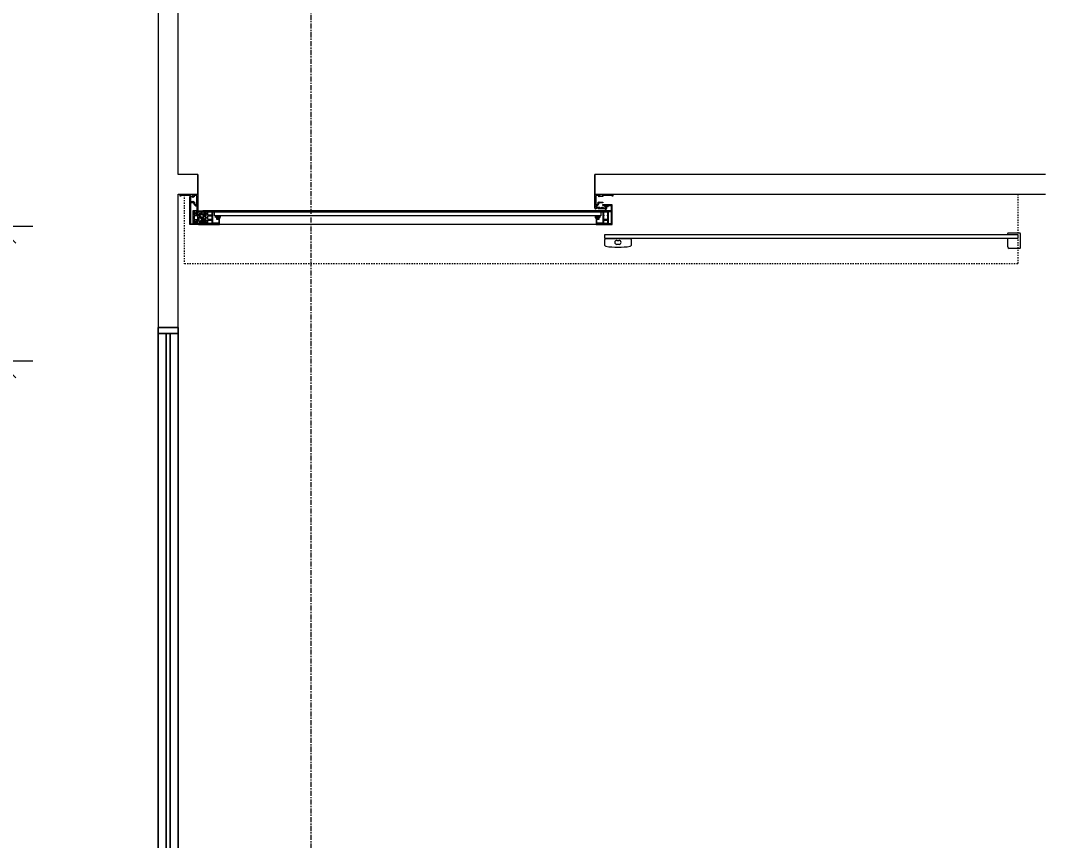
# Model space of a CAD drawing. Header units: millimetres. Extents: x -22227 to 20275, y 15053 to 61060.
# Drawn here: x -5231 to -2649, y 51538 to 53605 of the extents above; entities that cross this region are included whole.
import ezdxf

# ---------------------------------------------------------------- set-up
doc = ezdxf.new("R2010")
doc.units = ezdxf.units.MM
doc.linetypes.add('Dash', pattern=[6.35, 3.175, -3.175])
doc.linetypes.add('Grid Line', pattern=[22.225, 12.7, -3.175, 3.175, -3.175])
for name, color, linetype, lineweight in [('A-ANNO-DIMS', 7, 'Continuous', 9), ('A-ANNO-DIMS-170', 7, 'Continuous', 9), ('A-DETL-GENF', 7, 'Continuous', 5), ('A-GENM', 7, 'Continuous', 5), ('A-WALL', 7, 'Continuous', 9), ('S-GRID', 7, 'Continuous', 9)]:
    doc.layers.add(name, color=color, linetype=linetype, lineweight=lineweight)
for name, color, linetype, lineweight, true_color in [('A-DOOR', 5, 'Continuous', 9, 0x0000ff), ('A-DOOR-HDLN', 5, 'Dash', 9, 0x0000ff), ('A-GLAZ', 7, 'Continuous', 9, 0x00007f)]:
    doc.layers.add(name, color=color, linetype=linetype, lineweight=lineweight, true_color=true_color)
doc.styles.add('Arial_3', font='arial.ttf', dxfattribs={"width": 0.8, "height": 255})
doc.dimstyles.new('AK_DIM_2_0_Arial_đỏ', dxfattribs={"dimscale": 304.8, "dimtxt": 260.166147, "dimasz": 0.278871, "dimexe": 0.278871, "dimexo": 0.278871, "dimgap": 0.055774, "dimtad": 1, "dimdec": 0, "dimzin": 0, "dimdsep": 46, "dimtxsty": 'Arial_3', "dimblk1": 'OBLIQUE', "dimblk2": 'OBLIQUE', "dimsah": 1, "dimcen": 0.09, "dimadec": 0, "dimazin": 0, "dimtfac": 1, "dimtdec": 4, "dimtix": 1, "dimtmove": 0, "dimatfit": 3, "dimfxl": 1, "dimtvp": 1, "dimtolj": 1, "dimtzin": 0, "dimarcsym": 2})

# ---------------------------------------------------------------- blocks, each defined once
blk = doc.blocks.new('Automatic-Door_Single_Gilgen_SL-PSXP_Without-Side-Panel_On-Wall - Automatic-Door_Single_Gilgen_SL-PSXP_Without-Side-Panel_On-Wall-V1-MẶT BẰNG HỆ THỐNG GIÓ TƯƠI')
at = {"layer": 'A-DETL-GENF', "lineweight": 9, "true_color": 0xe2e2e2, "transparency": 33554534}
h = blk.add_hatch(color=254, dxfattribs=at)
h.paths.add_polyline_path([(-540.5, 66.5), (-530.1, 66.5), (-534.5, 68.5)])
h.paths.add_polyline_path([(-543, 51.5), (-540.5, 53.5), (-540.5, 66.5)])
h.paths.add_polyline_path([(-543, 101.5), (-543, 51.5), (-540.5, 68.5), (-540.5, 99.5)])
h.paths.add_polyline_path([(-543, 101.5), (-534.5, 99.5), (-503, 99.5), (-503, 101.5)])
h.paths.add_polyline_path([(-534.5, 68.5), (-532, 69), (-532, 77.8)])
h.paths.add_polyline_path([(-534.5, 99.5), (-534.5, 68.5), (-532, 88.4)])
h.paths.add_polyline_path([(-534.5, 99.5), (-532, 90.2), (-532, 99)])
h.paths.add_polyline_path([(-519.5, 99.5), (-522, 99), (-522, 90.2)])
h.paths.add_polyline_path([(-519.5, 68.5), (-522.9, 66.5), (-503, 66.5), (-503, 68.5)])
h.paths.add_polyline_path([(-519.5, 68.5), (-522, 77.8), (-522, 69)])
h.paths.add_polyline_path([(-519.5, 99.5), (-522, 79.6), (-519.5, 68.5)])
h.paths.add_polyline_path([(-532, 69), (-528, 66.5), (-522, 69)])
h.paths.add_polyline_path([(-525.2, 52.9), (-535.8, 51.5), (-519, 51.5)])
for points in [[(-503, 99.5), (-504.6, 97.9), (-503, 84.7)], [(462.5, 99.5), (446, 99.5), (447.6, 97.9), (462.5, 97.9)], [(520.5, 44.9), (518.8, 43.6), (520.5, 30.3)]]:
    blk.add_hatch(color=254, dxfattribs=at).paths.add_polyline_path(points)
h = blk.add_hatch(color=254, dxfattribs=at)
h.paths.add_polyline_path([(477.5, 99.5), (475, 99), (475, 90.2), (477.5, 90.2)])
h.paths.add_polyline_path([(486, 101.5), (446, 101.5), (450, 99.5), (477.5, 99.5)])
h.paths.add_polyline_path([(475, 77.8), (475, 79.6), (465, 77.8)])
h.paths.add_polyline_path([(477.5, 68.5), (477.5, 77.8), (475, 77.8), (475, 69)])
h.paths.add_polyline_path([(462.5, 68.5), (446, 68.5), (446, 66.5), (486, 66.5), (477.5, 68.5)])
h.paths.add_polyline_path([(462.5, 68.5), (465, 69), (465, 77.8)])
h.paths.add_polyline_path([(462.5, 99.5), (462.5, 68.5), (465, 88.4)])
h.paths.add_polyline_path([(462.5, 99.5), (465, 90.2), (465, 99)])
h.paths.add_polyline_path([(477.5, 90.2), (476.5, 85.1), (481.5, 88.4)])
h.paths.add_polyline_path([(476.5, 82.9), (478.6, 78.3), (481.5, 79.6)])
at = {"layer": 'A-DETL-GENF', "lineweight": 9, "true_color": 0xf8f8f8, "transparency": 33554534}
h = blk.add_hatch(color=7, dxfattribs=at)
h.paths.add_polyline_path([(486, 101), (488, 99), (495.9, 99), (496.5, 101)])
h.paths.add_polyline_path([(484, 97.4), (480, 96.6), (484, 92.6)])
h.paths.add_polyline_path([(486, 92.6), (486, 75.4), (488, 73.4), (488, 86.2)])
h.paths.add_polyline_path([(484, 75.4), (480, 71.4), (484, 70.6)])
at = {"layer": 'A-DETL-GENF', "lineweight": 9, "true_color": 0xe2e2e2, "transparency": 33554534}
h = blk.add_hatch(color=254, dxfattribs=at)
h.paths.add_polyline_path([(502, 97.4), (503, 93.6), (506, 96.6), (503, 97.2)])
h.paths.add_polyline_path([(498, 94.6), (499.1, 78.3), (500, 78.3), (500, 92.6)])
h.paths.add_polyline_path([(502, 75.4), (503, 71.6), (506, 74.6), (503, 75.2)])
h.paths.add_polyline_path([(498, 69), (490.1, 69), (489.5, 67), (500, 67)])
h = blk.add_hatch(color=254, dxfattribs=at)
h.paths.add_polyline_path([(510, 99.5), (510, 90.5), (512, 99.5)])
h.paths.add_polyline_path([(520.5, 101.5), (500, 101.5), (503, 99.5), (510, 99.5)])
h.paths.add_polyline_path([(520.5, 101.5), (518.5, 99.5), (518.5, 46.4), (520.5, 45)])
h.paths.add_polyline_path([(512, 99.5), (510.4, 84), (512, 66)])
h.paths.add_polyline_path([(500, 70.6), (500, 42.1), (502, 66), (500.7, 69)])
h.paths.add_polyline_path([(502.5, 53.3), (500.5, 41.6), (502.5, 30)])
h.paths.add_polyline_path([(500, 25), (545, 25), (518.5, 28), (503, 25.5)])
h.paths.add_polyline_path([(500, 32.9), (500, 25), (502.6, 29.5)])
h.paths.add_polyline_path([(504.5, 28), (503, 25.9), (510, 28)])
h = blk.add_hatch(color=254, dxfattribs=at)
h.paths.add_polyline_path([(-523, 61.5), (-518.5, 60.1), (-508, 61.5)])
h.paths.add_polyline_path([(-500, 25), (-518.5, 28), (-545, 25)])
h.paths.add_polyline_path([(-500, 25), (-504, 28), (-509.5, 28)])
h.paths.add_polyline_path([(-500, 60), (-502, 53.3), (-502, 30), (-500, 25)])
at = {"layer": 'A-DETL-GENF', "color": 253, "lineweight": 9, "true_color": 0xaaaaaa}
for p, q in [((-1572, 159.7), (-1572, 124.4)), ((-1570.2, 161.5), (-1543.9, 161.5)), ((-1540, 157.6), (-1540, 136.5)), ((-1565, 126.5), (-1565, 136.5)), ((-1565, 136.5), (-1540, 136.5)), ((-591, 138.8), (-591, 153.8)), ((-527.3, 136.5), (-588.7, 136.5)), ((-560.9, 151.4), (-555.1, 151.4)), ((-555.1, 141.2), (-560.9, 141.2)), ((-525, 153.8), (-525, 138.8)), ((-1541.3, 122.5), (-1570.1, 122.5)), ((-1540, 126.5), (-1565, 126.5)), ((-1540, 126.5), (-1540, 123.8)), ((-503, 101.5), (-543, 101.5)), ((-543, 101.5), (-543, 51.5)), ((-540.5, 68.5), (-540.5, 99.5)), ((-540.5, 99.5), (-534.5, 99.5)), ((-534.5, 99.5), (-534.5, 68.5)), ((-532, 90.2), (-532, 99)), ((-532, 99), (-522, 99)), ((-522, 90.2), (-532, 90.2)), ((-532, 88.4), (-522, 88.4)), ((-532, 79.6), (-532, 88.4)), ((-530.5, 79.6), (-532, 79.6)), ((-532, 69), (-532, 77.8)), ((-532, 77.8), (-530.5, 77.8)), ((-530.5, 77.8), (-530.5, 79.6)), ((-522, 79.6), (-523.5, 79.6)), ((-523.5, 79.6), (-523.5, 77.8)), ((-523.5, 77.8), (-522, 77.8)), ((-522, 99), (-522, 90.2)), ((-522, 88.4), (-522, 79.6)), ((-522, 77.8), (-522, 69)), ((-503, 99.5), (-519.5, 99.5)), ((-519.5, 99.5), (-519.5, 97.9)), ((-519.5, 68.5), (-519.5, 99.5)), ((-519.5, 99.5), (-503, 99.5)), ((-519.5, 97.9), (-504.6, 97.9)), ((-513.4, 83.5), (-513.4, 82.2)), ((-511.9, 79.5), (-510.9, 79.5)), ((-510.9, 79.5), (-510.9, 82.3)), ((-510.9, 82.3), (-507.6, 82.3)), ((-504.6, 87.9), (-510.7, 87.9)), ((-510.7, 87.9), (-510.7, 84.7)), ((-510.7, 84.7), (-509.1, 84.7)), ((-509.1, 84.7), (-509.1, 86.3)), ((-509.1, 86.3), (-504.6, 86.3)), ((-507.6, 82.3), (-506.3, 79.5)), ((-506.3, 79.5), (-504.8, 79.5)), ((-504.8, 79.5), (-506.2, 82.6)), ((-506.2, 82.6), (-503.4, 82.6)), ((-504.6, 97.9), (-504.6, 87.9)), ((-504.6, 86.3), (-504.6, 84.7)), ((-504.6, 84.7), (-503, 84.7)), ((-503.4, 82.6), (-502.1, 79.5)), ((-503, 99.5), (-503, 101.5)), ((-503, 84.7), (-503, 99.5)), ((-503, 86.7), (-503, 84.7)), ((-502.1, 79.5), (-500.4, 79.5)), ((443.4, 79.5), (445.1, 79.5)), ((445.1, 79.5), (446.4, 82.6)), ((486, 101.5), (446, 101.5)), ((446, 101.5), (446, 99.5)), ((446, 99.5), (446, 84.7)), ((462.5, 99.5), (446, 99.5)), ((446, 99.5), (448, 99.5)), ((446, 84.7), (446, 86.7)), ((446, 84.7), (447.6, 84.7)), ((446.4, 82.6), (449.2, 82.6)), ((447.6, 87.9), (447.6, 97.9)), ((447.6, 97.9), (462.5, 97.9)), ((453.7, 87.9), (447.6, 87.9)), ((447.6, 84.7), (447.6, 86.3)), ((447.6, 86.3), (452.1, 86.3)), ((449.2, 82.6), (447.8, 79.5)), ((447.8, 79.5), (449.3, 79.5)), ((448, 99.5), (450, 99.5)), ((449.3, 79.5), (450.6, 82.3)), ((450, 99.5), (462.5, 99.5)), ((450.6, 82.3), (453.9, 82.3)), ((452.1, 86.3), (452.1, 84.7)), ((452.1, 84.7), (453.7, 84.7)), ((453.7, 84.7), (453.7, 87.9)), ((453.9, 82.3), (453.9, 79.5)), ((453.9, 79.5), (454.9, 79.5)), ((456.4, 82.2), (456.4, 83.5)), ((462.5, 97.9), (462.5, 99.5)), ((462.5, 99.5), (462.5, 68.5)), ((465, 90.2), (465, 99)), ((465, 99), (475, 99)), ((475, 90.2), (465, 90.2)), ((465, 79.6), (465, 88.4)), ((465, 88.4), (475, 88.4)), ((475, 79.6), (465, 79.6)), ((465, 69), (465, 77.8)), ((465, 77.8), (475, 77.8)), ((475, 99), (475, 90.2)), ((475, 88.4), (475, 79.6)), ((475, 77.8), (475, 69)), ((476.5, 82.9), (476.5, 85.1)), ((476.5, 85.1), (480.8, 85.1)), ((480.8, 82.9), (476.5, 82.9)), ((477.5, 90.2), (477.5, 99.5)), ((477.5, 99.5), (484, 99.5)), ((484, 90.2), (477.5, 90.2)), ((477.5, 68.5), (477.5, 77.8)), ((477.5, 77.8), (484, 77.8)), ((483.2, 98.4), (480, 96.6)), ((480, 96.6), (480, 93.4)), ((480, 93.4), (483.2, 91.6)), ((480.8, 85.1), (481.5, 85.4)), ((481.5, 82.6), (480.8, 82.9)), ((481.5, 85.4), (481.5, 88.4)), ((481.5, 88.4), (484, 88.4)), ((481.5, 79.6), (481.5, 82.6)), ((484, 79.6), (481.5, 79.6)), ((484, 97.4), (483.9, 98.2)), ((483.9, 91.8), (484, 92.6)), ((484, 99.5), (484, 97.4)), ((486, 97.4), (484, 97.4)), ((484, 97.4), (486, 97.4)), ((484, 92.6), (486, 92.6)), ((486, 92.6), (484, 92.6)), ((484, 92.6), (484, 90.2)), ((484, 88.4), (484, 86.4)), ((484, 86.4), (486, 86.4)), ((486, 81.6), (484, 81.6)), ((484, 81.6), (484, 79.6)), ((484, 77.8), (484, 75.4)), ((486, 97.4), (486, 101.5)), ((496.5, 101), (486, 101)), ((486, 101), (486, 97.4)), ((486, 92.6), (486, 75.4)), ((486, 86.4), (486, 92.6)), ((486, 75.4), (486, 81.6)), ((488, 92.5), (488, 99)), ((488, 99), (495.9, 99)), ((494.5, 97.1), (488, 92.5)), ((488, 73.4), (488, 86.2)), ((488, 86.2), (494.9, 80.5)), ((494.8, 78.1), (488, 73.4)), ((495.8, 81.6), (489.6, 86.9)), ((489.8, 91.9), (495.4, 95.8)), ((496.4, 81.1), (490.2, 86.4)), ((490.4, 91.1), (494.9, 94.3)), ((491.1, 87.5), (498, 81.8)), ((498, 94.6), (491.2, 89.9)), ((498.5, 101), (500, 101)), ((500, 97.4), (500, 101.5)), ((500, 101), (500, 97.4)), ((502, 97.4), (500, 97.4)), ((500, 97.4), (502, 97.4)), ((500, 92.6), (502, 92.6)), ((502, 92.6), (500, 92.6)), ((510, 89), (500, 89)), ((500, 79), (510, 79)), ((502, 99.5), (502, 97.4)), ((502, 92.6), (502, 90.5)), ((502, 90.5), (510, 90.5)), ((502, 77.5), (502, 75.4)), ((510, 77.5), (502, 77.5)), ((502.8, 98.4), (506, 96.6)), ((506, 93.4), (502.8, 91.6)), ((506, 96.6), (506, 93.4)), ((510, 84.5), (510, 89)), ((510, 79), (510, 83.5)), ((510, 73), (510, 77.5)), ((518.5, 99.5), (512, 99.5)), ((-534.5, 68.5), (-540.5, 68.5)), ((-540.5, 53.5), (-540.5, 66.5)), ((-540.5, 66.5), (-530.1, 66.5)), ((-534.5, 53.5), (-540.5, 53.5)), ((-531.6, 55.1), (-534.5, 55.1)), ((-534.5, 55.1), (-534.5, 53.5)), ((-533, 52.9), (-533, 54.1)), ((-533, 54.1), (-531.6, 54.1)), ((-525.2, 52.9), (-533, 52.9)), ((-530, 56.1), (-532.9, 56.1)), ((-532.9, 56.1), (-532.9, 55.1)), ((-532.9, 55.1), (-531.2, 55.1)), ((-531.2, 54.1), (-532.6, 54.1)), ((-532.6, 54.1), (-532.6, 53.1)), ((-532.6, 53.1), (-525.6, 53.1)), ((-522, 69), (-532, 69)), ((-531.6, 54.1), (-531.6, 55.1)), ((-531.2, 55.1), (-531.2, 54.1)), ((-530.4, 54.1), (-530.4, 55.1)), ((-530.4, 55.1), (-527.8, 55.1)), ((-527.8, 54.1), (-530.4, 54.1)), ((-530.1, 66.5), (-528.8, 65.7)), ((-527, 61.6), (-530, 61.1)), ((-530, 61.1), (-529.1, 56.1)), ((-529.3, 60.6), (-526.9, 61)), ((-528.5, 56.1), (-529.3, 60.6)), ((-528.8, 65.7), (-528, 65.7)), ((-526.1, 56.1), (-528.5, 56.1)), ((-528, 65.7), (-528, 66.5)), ((-528, 66.5), (-525, 66.5)), ((-527.8, 55.1), (-527.8, 54.1)), ((-526.9, 65.5), (-527.7, 65.4)), ((-527.7, 65.4), (-527, 61.6)), ((-527, 54.1), (-527, 55.1)), ((-527, 55.1), (-526.1, 55.1)), ((-525.6, 54.1), (-527, 54.1)), ((-525.3, 56.2), (-526.9, 65.5)), ((-526.9, 61), (-526.1, 56.1)), ((-525, 55.1), (-526.7, 55.1)), ((-526.7, 55.1), (-526.7, 54.1)), ((-526.7, 54.1), (-525.2, 54.1)), ((-525.6, 53.1), (-525.6, 54.1)), ((-525.2, 54.1), (-525.2, 52.9)), ((-525, 66.5), (-525, 65.7)), ((-525, 65.7), (-524.2, 65.7)), ((-519, 52.8), (-525, 55.1)), ((-524.2, 65.7), (-522.9, 66.5)), ((-519, 57.9), (-523, 60.2)), ((-522.9, 66.5), (-503, 66.5)), ((-503, 68.5), (-519.5, 68.5)), ((-517, 57.9), (-519, 57.9)), ((-519, 51.5), (-519, 52.8)), ((-518.5, 60.1), (-518.5, 58.9)), ((-511, 60.1), (-518.5, 60.1)), ((-518.5, 58.9), (-517, 58.9)), ((-501.8, 69.5), (-518.3, 69.5)), ((-518.3, 69.5), (-518.3, 68.5)), ((-518.3, 68.5), (-503, 68.5)), ((-517, 58.9), (-517, 57.9)), ((-512.5, 58.9), (-511, 58.9)), ((-512.5, 57.9), (-512.5, 58.9)), ((-509.3, 57.9), (-512.5, 57.9)), ((-511, 58.9), (-511, 60.1)), ((-509.5, 60.5), (-509.5, 59.3)), ((-508, 60.5), (-509.5, 60.5)), ((-509.5, 59.3), (-502, 59.3)), ((-508.2, 57.3), (-509.3, 57.9)), ((-509, 50.6), (-505.8, 53.8)), ((-502, 57.3), (-508.2, 57.3)), ((-504.5, 53), (-508.2, 49.3)), ((-508, 61.5), (-508, 60.5)), ((-502, 53.3), (-503.8, 53.3)), ((-503.5, 61.5), (-501.5, 61.5)), ((-503.5, 60.5), (-503.5, 61.5)), ((-502, 60.5), (-503.5, 60.5)), ((-503.3, 54.8), (-502, 54.8)), ((-503, 68.5), (-503, 66.9)), ((-503, 66.5), (-503, 68.5)), ((-503, 66.9), (-502, 66.9)), ((-502, 66.9), (-501.8, 69.5)), ((-502, 59.3), (-502, 60.5)), ((-502, 54.8), (-502, 57.3)), ((461.3, 69.5), (444.8, 69.5)), ((444.8, 69.5), (445, 66.9)), ((445, 66.9), (446, 66.9)), ((446, 66.9), (446, 68.5)), ((446, 68.5), (461.3, 68.5)), ((462.5, 68.5), (446, 68.5)), ((446, 68.5), (446, 66.5)), ((446, 66.5), (486, 66.5)), ((461.3, 68.5), (461.3, 69.5)), ((475, 69), (465, 69)), ((484, 68.5), (477.5, 68.5)), ((483.2, 76.4), (480, 74.6)), ((480, 74.6), (480, 71.4)), ((480, 71.4), (483.2, 69.6)), ((484, 75.4), (483.9, 76.2)), ((483.9, 69.8), (484, 70.6)), ((486, 75.4), (484, 75.4)), ((484, 75.4), (486, 75.4)), ((484, 70.6), (486, 70.6)), ((486, 70.6), (484, 70.6)), ((484, 70.6), (484, 68.5)), ((486, 70.6), (486, 67)), ((486, 66.5), (486, 70.6)), ((486, 67), (487.5, 67)), ((488.5, 68), (488.5, 69)), ((490.6, 72.1), (496.2, 76.1)), ((491.1, 73.7), (495.6, 76.9)), ((498, 75.5), (491.5, 70.9)), ((498, 69), (498, 75.5)), ((502, 75.4), (500, 75.4)), ((500, 75.4), (502, 75.4)), ((500, 70.6), (502, 70.6)), ((502, 70.6), (500, 70.6)), ((502, 70.6), (502, 67.5)), ((502, 67.5), (510, 67.5)), ((512, 66), (502, 66)), ((502, 54.8), (503.8, 54.8)), ((504.3, 53.3), (502.5, 53.3)), ((502.8, 76.4), (506, 74.6)), ((506, 71.4), (502.8, 69.6)), ((508.7, 49.3), (505, 53)), ((506, 74.6), (506, 71.4)), ((506.3, 53.8), (509.5, 50.6)), ((510, 67.5), (510, 72)), ((-545, 29.5), (-543.6, 29.5)), ((-545, 25), (-545, 29.5)), ((-543.8, 28), (-543.8, 26.5)), ((-542.7, 28), (-543.8, 28)), ((-543.8, 26.5), (-541, 26.5)), ((-543.6, 29.5), (-542.7, 28)), ((-543, 51.5), (-535.8, 51.5)), ((-541, 28), (-532.6, 28)), ((-541, 26.5), (-541, 28)), ((-535.8, 51.5), (-519, 51.5)), ((-531.4, 28), (-518.5, 28)), ((-520.1, 29.7), (-519.5, 30.3)), ((-518.5, 29.7), (-520.1, 29.7)), ((-520, 46.4), (-510, 46.4)), ((-520, 45), (-520, 46.4)), ((-515.3, 45), (-520, 45)), ((-519.5, 30.3), (-513, 30.3)), ((-518.5, 28), (-518.5, 29.7)), ((-514.5, 44.7), (-515.3, 45)), ((-513.5, 44.7), (-514.5, 44.7)), ((-512.8, 45.2), (-513.5, 44.7)), ((-513, 30.3), (-513, 28)), ((-513, 28), (-511, 28)), ((-511, 45.2), (-512.8, 45.2)), ((-511, 43.8), (-511, 45.2)), ((-509.5, 43.8), (-511, 43.8)), ((-511, 31.2), (-509.5, 31.2)), ((-511, 28), (-511, 31.2)), ((-510, 46.4), (-510, 48.1)), ((-509.5, 45.2), (-509.5, 43.8)), ((-508.5, 45.2), (-509.5, 45.2)), ((-509.5, 31.2), (-509.5, 28)), ((-508.5, 48.6), (-508.5, 45.2)), ((500, 38.1), (500, 40.9)), ((500, 34.1), (500, 36.9)), ((509, 45.2), (509, 48.6)), ((510, 45.2), (509, 45.2)), ((510, 43.8), (510, 45.2)), ((511.5, 43.8), (510, 43.8)), ((510, 31.2), (511.5, 31.2)), ((510, 28), (510, 31.2)), ((510.5, 48.1), (510.5, 46.4)), ((510.5, 46.4), (518.5, 46.4)), ((511.5, 45.2), (511.5, 43.8)), ((513.4, 45.2), (511.5, 45.2)), ((511.5, 31.2), (511.5, 28)), ((511.5, 28), (513.5, 28)), ((512, 44.5), (513.1, 45.1)), ((513.1, 30.1), (512, 30.7)), ((512.2, 42.1), (512.2, 43.7)), ((513.2, 42.1), (512.2, 42.1)), ((512.2, 33.1), (513.2, 33.1)), ((512.2, 31.5), (512.2, 33.1)), ((513.1, 45.1), (514.1, 44.6)), ((514.1, 30.6), (513.1, 30.1)), ((513.2, 43.6), (513.2, 42.1)), ((518.8, 43.6), (513.2, 43.6)), ((513.2, 33.1), (513.2, 31.6)), ((513.2, 31.6), (518.8, 31.6)), ((514, 44.7), (513.4, 45.2)), ((513.5, 29.7), (514.1, 30.3)), ((513.5, 28), (513.5, 29.7)), ((515, 44.7), (514, 44.7)), ((514.1, 44.6), (518.3, 44.6)), ((518.3, 30.6), (514.1, 30.6)), ((514.1, 30.3), (519.5, 30.3)), ((515.7, 45), (515, 44.7)), ((520.5, 45), (515.7, 45)), ((518.3, 44.6), (519.1, 44.9)), ((519.1, 30.3), (518.3, 30.6)), ((518.5, 29.7), (518.5, 28)), ((520.1, 29.7), (518.5, 29.7)), ((518.5, 28), (531.4, 28)), ((519.5, 30.3), (520.1, 29.7)), ((532.6, 28), (541, 28)), ((541, 28), (541, 26.5)), ((541, 26.5), (543.8, 26.5)), ((542.7, 28), (543.6, 29.5)), ((543.8, 28), (542.7, 28)), ((543.6, 29.5), (545, 29.5)), ((543.8, 26.5), (543.8, 28)), ((545, 29.5), (545, 25))]:
    blk.add_line(p, q, dxfattribs=at)
at = {"layer": 'A-DETL-GENF', "color": 9, "lineweight": 9, "true_color": 0xc0c0c0}
for p, q in [((498, 81.8), (498, 94.6)), ((500, 101.5), (520.5, 101.5)), ((500, 89), (500, 92.6)), ((500, 92.6), (500, 75.4)), ((500, 75.4), (500, 79)), ((510, 99.5), (502, 99.5)), ((510, 90.5), (510, 99.5)), ((512, 99.5), (512, 66)), ((518.5, 46.4), (518.5, 99.5)), ((520.5, 101.5), (520.5, 45)), ((-523, 61.5), (-508, 61.5)), ((-523, 60.2), (-523, 61.5)), ((-502, 30), (-502, 53.3)), ((-500, 60), (-500, 25)), ((500, 67), (489.5, 67)), ((490.1, 69), (498, 69)), ((500, 42.1), (500, 70.6)), ((500, 70.6), (500, 67)), ((502, 66), (502, 54.8)), ((502.5, 53.3), (502.5, 30)), ((-509.5, 28), (-504, 28)), ((500, 25), (500, 32.9)), ((504.5, 28), (510, 28)), ((518.8, 31.6), (518.8, 43.6)), ((519.1, 44.9), (520.5, 44.9)), ((520.5, 30.3), (519.1, 30.3)), ((520.5, 44.9), (520.5, 30.3)), ((-500, 25), (-545, 25)), ((545, 25), (500, 25))]:
    blk.add_line(p, q, dxfattribs=at)
at = {"layer": 'A-DETL-GENF', "color": 253, "lineweight": 9, "true_color": 0xaaaaaa}
for centre, radius, start, end in [((-1570.2, 159.7), 1.78, 90, 180), ((-1543.9, 157.6), 3.92, 0, 90), ((-587.3, 152.3), 3.96, 111.5692, 158.4308), ((-558, -30.7), 189.2, 80.6405, 99.3595), ((-528.7, 152.3), 3.96, 21.5692, 68.4308), ((-588.7, 138.8), 2.26, 180, 270), ((-560.9, 146.3), 5.1, 90, 270), ((-555.1, 146.3), 5.1, 270, 90), ((-527.3, 138.8), 2.26, 270, 360), ((-1570.1, 124.4), 1.93, 180, 270), ((-1541.3, 123.8), 1.33, 270, 0), ((-511.2, 88.8), 5.7, 246.5933, 327.974), ((-514.5, 79.8), 2.6, 353.5555, 66.4445), ((-504.4, 86.1), 1.99, 191.6146, 314.3914), ((-504.2, 84.4), 2.66, 3.0086, 62.3926), ((-486.8, 85.3), 14.8, 183.0086, 202.9914), ((429.8, 85.3), 14.8, 337.0086, 356.9914), ((447.2, 84.4), 2.66, 117.6074, 176.9914), ((447.4, 86.1), 1.99, 225.6086, 348.3854), ((454.2, 88.8), 5.7, 212.026, 293.4067), ((457.5, 79.8), 2.6, 113.5555, 186.4445), ((483.4, 98), 0.492, 21.228, 120), ((483.4, 92), 0.492, 240, 338.772), ((491.6, 89.3), 3.19, 125, 230.3062), ((492.1, 88.7), 3, 125, 230), ((492.1, 88.7), 1.5, 125, 230), ((492.5, 100), 3.5, 305, 344.2184), ((493.9, 79.3), 1.5, 305, 50), ((491.5, 99.3), 6, 305, 6.1018), ((492.3, 100.1), 5.21, 306.2325, 359.1484), ((493.9, 79.3), 3, 305, 50), ((494.5, 78.5), 3, 305, 2.9676), ((494.5, 78.8), 3, 357.0324, 50), ((496.5, 100), 1, 359.1484, 90), ((498.5, 100), 1, 90, 186.1018), ((502.9, 97.5), 0.952, 96.2504, 185.2378), ((502.9, 92.5), 0.943, 173.7844, 264.349), ((509.9, 84), 0.52, 29.5995, 73.9988), ((509.9, 84), 0.52, 286.0012, 330.4005), ((-529.6, 56.1), 0.462, 175.1879, 9.8931), ((-526.1, 56), 0.9, 270, 9.8931), ((-503.3, 51.3), 3.5, 90, 135), ((-503.8, 52.3), 1, 90, 135), ((-501.5, 60), 1.5, 0, 90.037), ((483.4, 76), 0.492, 21.228, 120), ((483.4, 70), 0.492, 240, 338.772), ((487.5, 68), 1, 270, 360), ((494.5, 68.7), 6, 125, 177.8665), ((493.5, 68), 5, 125, 180.3809), ((489.5, 68), 1, 179.1484, 270), ((493.5, 68), 3.5, 125, 164.2184), ((502.9, 75.6), 0.878, 91.2948, 190.2472), ((503, 70.5), 0.96, 175.0696, 263.2793), ((503.8, 51.3), 3.5, 45, 90), ((504.3, 52.3), 1, 45, 90), ((509.8, 72.5), 0.536, 291.2507, 68.7493), ((-532, 28), 0.583, 180, 240), ((-532, 28), 0.583, 330, 0), ((-506.5, 48.1), 3.5, 135, 180), ((-507.5, 48.6), 1, 135, 180), ((-504, 30), 2, 285, 345), ((499.9, 41.5), 0.595, 281.6671, 338.6365), ((499.7, 37.5), 0.649, 296.1361, 63.8639), ((499.9, 33.5), 0.6, 297.468, 76.428), ((499.9, 41.5), 0.595, 21.3635, 64.0905), ((504.5, 30), 2, 195, 255), ((508, 48.6), 1, 0, 45), ((507, 48.1), 3.5, 0, 45), ((512.8, 44.3), 0.859, 168.366, 223.634), ((512.8, 30.9), 0.89, 136.515, 193.485), ((532, 28), 0.583, 180, 210), ((532, 28), 0.583, 300, 360)]:
    blk.add_arc(centre, radius, start, end, dxfattribs=at)
at = {"layer": 'A-DETL-GENF', "color": 9, "lineweight": 9, "true_color": 0xc0c0c0}
for centre, radius, start, end in [((509.9, 84), 0.52, 330.4005, 29.5995), ((-532, 28), 0.583, 240, 255), ((-532, 28), 0.583, 255, 270), ((-532, 28), 0.583, 300, 330), ((-504, 30), 2, 270, 285), ((-504, 30), 2, 345, 0), ((499.9, 41.5), 0.595, 64.0905, 78.3329), ((499.9, 33.5), 0.6, 283.572, 297.468), ((499.9, 41.5), 0.595, 338.6365, 21.3635), ((504.5, 30), 2, 180, 195), ((504.5, 30), 2, 255, 270), ((532, 28), 0.583, 210, 240), ((532, 28), 0.583, 270, 300)]:
    blk.add_arc(centre, radius, start, end, dxfattribs=at)
at = {"layer": 'A-DETL-GENF', "color": 254, "lineweight": 9, "true_color": 0xcdcdcd}
for centre, start, end in [((-532, 28), 270, 300), ((532, 28), 240, 270)]:
    blk.add_arc(centre, 0.583, start, end, dxfattribs=at)
at = {"layer": 'A-DOOR-HDLN', "color": 161, "true_color": 0xaaaaff}
for p, q in [((-1565, 200), (535, 200)), ((-1565, 25), (-1565, 200)), ((535, 26.9), (535, 200))]:
    blk.add_line(p, q, dxfattribs=at)
at = {"layer": 'A-GENM', "color": 253, "lineweight": 9, "true_color": 0xaaaaaa}
for p, q in [((-1565, 136.5), (-525, 136.5)), ((-1565, 126.5), (-1565, 136.5)), ((-525, 136.5), (-525, 126.5)), ((-525, 126.5), (-1565, 126.5)), ((-514.5, 79.5), (458.5, 79.5)), ((-514.5, 69.5), (-514.5, 79.5)), ((-503, 101.5), (446, 101.5)), ((458.5, 79.5), (458.5, 69.5)), ((458.5, 69.5), (-514.5, 69.5)), ((-503, 66.5), (446, 66.5))]:
    blk.add_line(p, q, dxfattribs=at)
blk = doc.blocks.new('AK_OViewTuongPanel - 2000x1200-V17-MẶT BẰNG HỆ THỐNG GIÓ TƯƠI')
at = {"layer": 'A-GLAZ', "color": 9, "true_color": 0xaaaad4}
for p, q in [((-1015, 25), (-1015, -25)), ((-1000, 25), (-1015, 25)), ((-1000, -25), (-1000, 25)), ((1000, 25), (-1000, 25)), ((1000, 5), (-1000, 5)), ((-1000, 5), (-1000, -5)), ((1015, 25), (1000, 25)), ((1000, 25), (1000, -25)), ((1000, -5), (1000, 5)), ((1015, -25), (1015, 25)), ((-1015, -25), (-1000, -25)), ((-1000, -5), (1000, -5)), ((-1000, -25), (1000, -25)), ((1000, -25), (1015, -25))]:
    blk.add_line(p, q, dxfattribs=at)
at = {"layer": 'A-GLAZ', "color": 7, "true_color": 0xececf5}
for p, q in [((-1015, -25), (-1015, 25)), ((-1000, -5), (-1000, 5)), ((-1000, 5), (-1000, -5)), ((1000, 5), (1000, -5)), ((1000, -5), (1000, 5)), ((1015, 25), (1015, -25))]:
    blk.add_line(p, q, dxfattribs=at)
at = {"layer": 'A-GLAZ', "color": 254, "true_color": 0xe0e0ef}
for p, q in [((-1015, 25), (-1000, 25)), ((-1000, 25), (-1000, 5)), ((1000, 25), (1015, 25)), ((1000, 5), (1000, 25)), ((-1000, -25), (-1015, -25)), ((-1000, -5), (-1000, -25)), ((1000, -25), (1000, -5)), ((1015, -25), (1000, -25))]:
    blk.add_line(p, q, dxfattribs=at)
at = {"layer": 'A-GLAZ', "color": 254, "true_color": 0xcccce5}
for p, q in [((-1000, 25), (1000, 25)), ((-1000, 5), (1000, 5)), ((1000, -5), (-1000, -5)), ((1000, -25), (-1000, -25))]:
    blk.add_line(p, q, dxfattribs=at)
blk = doc.blocks.new('AK-SGS-M3-A_rvt-1-MẶT BẰNG HỆ THỐNG GIÓ TƯƠI')
at = {"layer": 'A-WALL', "color": 253, "true_color": 0xaaaaaa}
for p, q in [((-4883.6, 53706.9), (-4883.6, 52830.9)), ((-4833.6, 53216.9), (-4833.6, 53706.9)), ((-4783.6, 53216.9), (-4833.6, 53216.9)), ((-4783.6, 53166.9), (-4783.6, 53216.9)), ((-2648.6, 53216.9), (-3783.6, 53216.9)), ((-3783.6, 53216.9), (-3783.6, 53166.9)), ((-4833.6, 52830.9), (-4833.6, 53166.9)), ((-4833.6, 53166.9), (-4828.6, 53166.9)), ((-3738.6, 53166.9), (-2648.6, 53166.9))]:
    blk.add_line(p, q, dxfattribs=at)
at = {"layer": 'A-WALL', "color": 254, "true_color": 0xcccccc}
for p, q in [((-4883.6, 53706.9), (-4883.6, 52830.9)), ((-4833.6, 53216.9), (-4833.6, 53706.9)), ((-4783.6, 53216.9), (-4833.6, 53216.9)), ((-4783.6, 53216.9), (-4783.6, 53166.9)), ((-3783.6, 53166.9), (-3783.6, 53216.9)), ((-2648.6, 53216.9), (-3783.6, 53216.9)), ((-4833.6, 52830.9), (-4833.6, 53166.9)), ((-4833.6, 53166.9), (-4828.6, 53166.9)), ((-3738.6, 53166.9), (-2648.6, 53166.9)), ((-4883.6, 50815.9), (-4883.6, 52815.9)), ((-4833.6, 52815.9), (-4833.6, 50815.9))]:
    blk.add_line(p, q, dxfattribs=at)
at = {"layer": 'A-WALL', "color": 9, "true_color": 0xc0c0c0}
for p, q in [((-4828.6, 53166.9), (-4783.6, 53166.9)), ((-3783.6, 53166.9), (-3738.6, 53166.9))]:
    blk.add_line(p, q, dxfattribs=at)
at = {"layer": 'A-WALL', "color": 254, "true_color": 0xd4d4d4}
for p, q in [((-4828.6, 53166.9), (-4783.6, 53166.9)), ((-3783.6, 53166.9), (-3738.6, 53166.9))]:
    blk.add_line(p, q, dxfattribs=at)
at = {"layer": 'A-WALL', "color": 254, "true_color": 0xe0e0e0}
for p, q in [((-4883.6, 52830.9), (-4833.6, 52830.9)), ((-4883.6, 52815.9), (-4883.6, 52830.9)), ((-4833.6, 52830.9), (-4833.6, 52815.9)), ((-4883.6, 52815.9), (-4883.6, 50815.9)), ((-4833.6, 50815.9), (-4833.6, 52815.9))]:
    blk.add_line(p, q, dxfattribs=at)
at = {"layer": 'A-WALL', "color": 7, "true_color": 0xececec}
for p, q in [((-4883.6, 52830.9), (-4833.6, 52830.9)), ((-4883.6, 52830.9), (-4883.6, 52815.9)), ((-4833.6, 52815.9), (-4833.6, 52830.9))]:
    blk.add_line(p, q, dxfattribs=at)
at = {"layer": 'A-DOOR', "color": 9, "lineweight": 9, "true_color": 0xaaaad4, "rotation": 180}
blk.add_blockref('Automatic-Door_Single_Gilgen_SL-PSXP_Without-Side-Panel_On-Wall - Automatic-Door_Single_Gilgen_SL-PSXP_Without-Side-Panel_On-Wall-V1-MẶT BẰNG HỆ THỐNG GIÓ TƯƠI', (-4283.6, 53191.9), dxfattribs=at)
at = {"layer": 'A-GLAZ', "color": 9, "lineweight": 9, "true_color": 0xaaaad4, "rotation": 269.9999999999999}
blk.add_blockref('AK_OViewTuongPanel - 2000x1200-V17-MẶT BẰNG HỆ THỐNG GIÓ TƯƠI', (-4858.6, 51815.9), dxfattribs=at)
blk = doc.blocks.new('DIMBLOCK37-MẶT BẰNG HỆ THỐNG GIÓ TƯƠI')
at = {"layer": 'A-ANNO-DIMS-170', "color": 1, "true_color": 0xff0000}
for p, q in [((-5284.8, 53086.2), (-5327.3, 53128.7)), ((-5284.8, 53086.2), (-5742.3, 53086.2)), ((-5284.8, 52747.1), (-5284.8, 53086.2)), ((-5284.8, 53086.2), (-5242.3, 53043.7)), ((-5284.8, 53086.2), (-5199.8, 53086.2)), ((-5284.8, 52747.1), (-5327.3, 52789.6)), ((-5284.8, 52747.1), (-5742.3, 52747.1)), ((-5284.8, 52747.1), (-5242.3, 52704.6)), ((-5284.8, 52747.1), (-5199.8, 52747.1))]:
    blk.add_line(p, q, dxfattribs=at)
at = {"layer": 'A-ANNO-DIMS-170', "color": 0, "insert": (-5632.8, 52682.5), "char_height": 255, "width": 561.959, "attachment_point": 1, "rotation": 90, "line_spacing_factor": 0.941778, "style": 'Arial_3'}
blk.add_mtext('339', dxfattribs=at)
blk = doc.blocks.new('_Oblique')
at = {"color": 0, "linetype": 'ByBlock', "lineweight": -2}
blk.add_line((-0.5, -0.5), (0.5, 0.5), dxfattribs=at)

msp = doc.modelspace()

# ---------------------------------------------------------------- linework, layer by layer
at = {"layer": 'S-GRID', "linetype": 'Grid Line'}
msp.add_line((-4498.6, 15335.3), (-4498.6, 59870.5), dxfattribs=at)

# ---------------------------------------------------------------- block references
at = {"lineweight": 5}
msp.add_blockref('AK-SGS-M3-A_rvt-1-MẶT BẰNG HỆ THỐNG GIÓ TƯƠI', (0, 0), dxfattribs=at)

# ---------------------------------------------------------------- dimensions: what is measured, and where the dimension line sits
at = {"layer": 'A-ANNO-DIMS', "color": 1, "true_color": 0xff0000}
dim = msp.add_linear_dim(base=(-5284.8, 53086.2), p1=(-5827.3, 52747.1), p2=(-5827.3, 53086.2), angle=90, dimstyle='AK_DIM_2_0_Arial_đỏ', override={"dimpost": '<>', "dimfxl": 339.083901}, dxfattribs=at)
dim.commit()
dim.dimension.update_dxf_attribs({"geometry": 'DIMBLOCK37-MẶT BẰNG HỆ THỐNG GIÓ TƯƠI', "text_midpoint": (-5432, 52916.6)})

doc.saveas('drawing.dxf')
